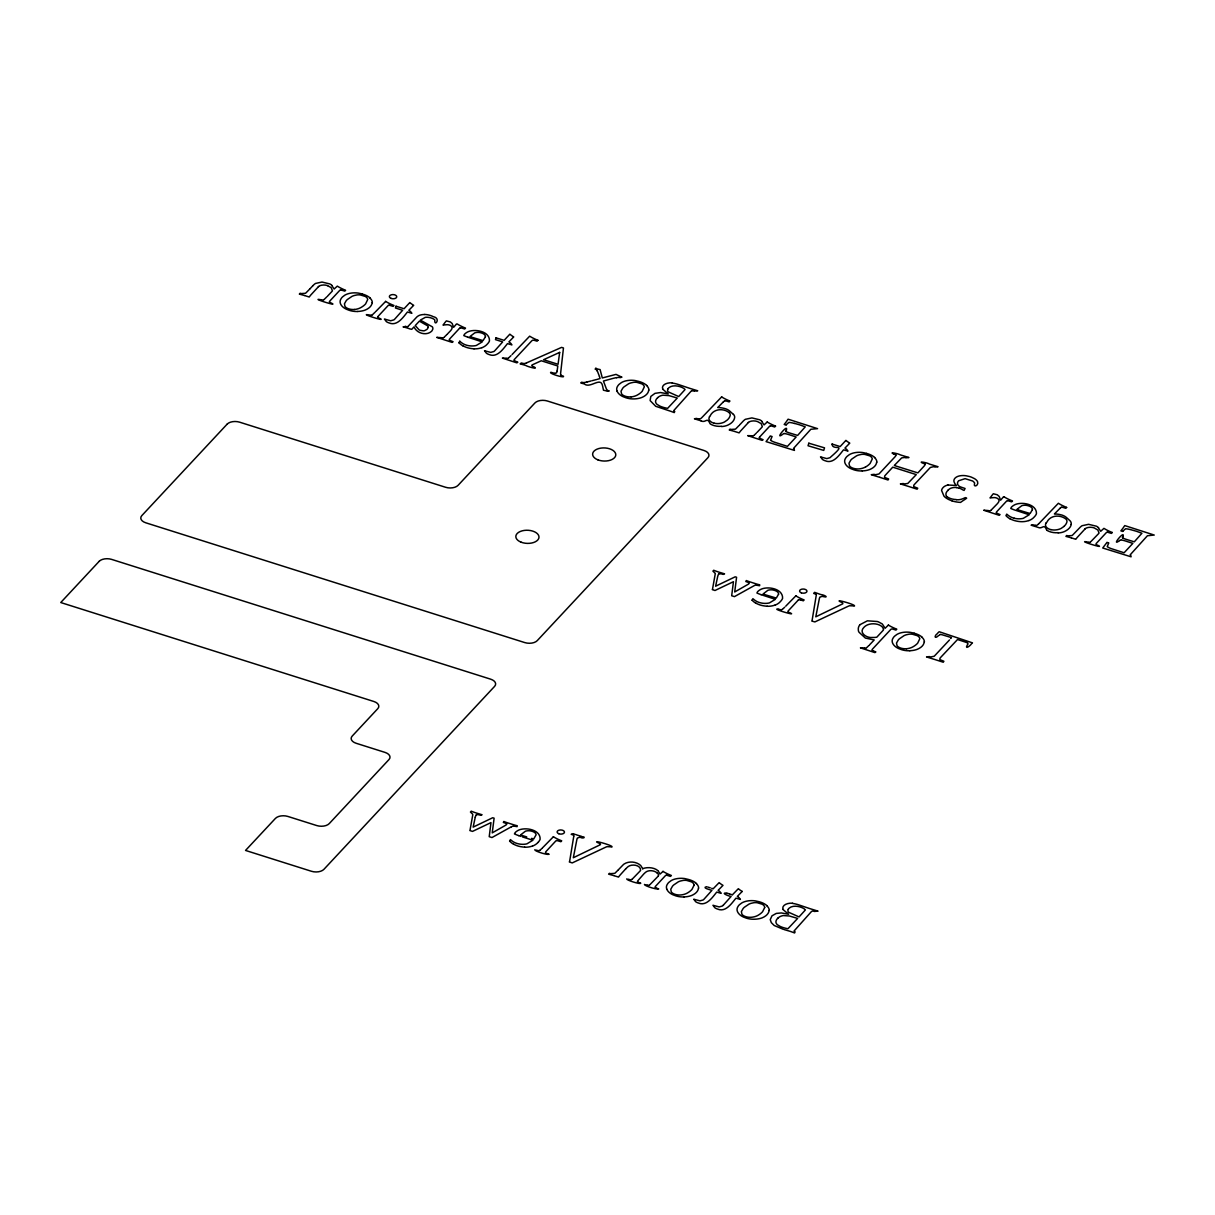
<?xml version="1.0" encoding="UTF-8"?>
<svg xmlns="http://www.w3.org/2000/svg" width="1215" height="1215" viewBox="0 0 1215 1215"><rect width="100%" height="100%" fill="white"/><g stroke="black" fill="none" stroke-linecap="round" stroke-linejoin="round"><path stroke-width="1.5" d="M573.799 836.072L569.774 860.509A80.296 45.471 1.9 0 1 569.349 861.997L572.25 862.908L605.905 847.098A34.521 19.562 1.9 0 1 606.953 846.658L610.492 846.794A31.165 17.648 1.9 0 1 611.601 847.083C615.762 846.141 589.974 839.018 598.266 842.876A28.856 16.342 1.9 0 1 599.83 843.423L600.483 844.562A22.736 12.879 1.9 0 1 599.815 844.957L573.328 857.729L576.897 839.444A44.712 25.318 1.9 0 1 577.338 838.077L579.692 837.241A33.23 18.817 1.9 0 1 580.724 837.484C582.441 838.745 586.526 837.332 582.562 836.634M458.921 342.797L459.771 341.248M509.586 841.145L510.437 839.595A27.808 15.749 1.9 0 0 513.368 841.843A12.985 7.351 1.9 0 0 517.924 843.711A11.239 6.364 1.9 0 0 525.442 844.136A8.885 5.027 1.9 0 0 527.021 843.787L532.899 840.233L522.359 836.892M752.055 600.225L752.905 598.676A27.808 15.749 1.9 0 0 755.836 600.924A12.985 7.351 1.9 0 0 760.408 602.792A11.239 6.364 1.9 0 0 767.926 603.217A8.885 5.027 1.9 0 0 769.505 602.868L775.367 599.329L761.091 594.682M557.108 371.122L557.807 366.004L541.267 360.764L533.036 364.515A6.06 3.432 1.9 0 0 531.73 365.305L532.383 366.277A23.419 13.259 1.9 0 0 534.144 366.93C539.232 369.952 527.158 366.535 525.685 365.426A46.778 26.502 1.9 0 0 524.121 364.956L520.157 363.892L521.341 362.936A15.871 8.991 1.9 0 0 523.316 363.467A2.643 1.504 1.9 0 0 524.698 363.482L525.017 363.422A15.446 8.748 1.9 0 0 526.551 362.89M475.262 817.179L473.151 827.111L492.698 817.741L494.11 818.181L492.242 832.867L505.288 825.441A26.138 14.808 1.9 0 0 506.291 824.788L506.837 823.998L505.698 823.269A32.805 18.574 1.9 0 0 503.344 822.449L503.815 821.477A45.973 26.047 1.9 0 0 507.156 822.692L513.854 824.833A42.176 23.89 1.9 0 0 517.241 825.744L517.104 826.64L515.221 826.322A14.155 8.019 1.9 0 0 514.37 826.154L514.37 826.154M658.348 875.772L658.226 875.954A25.925 14.686 1.9 0 1 657.345 877.033L650.283 884.292A20.488 11.603 1.9 0 1 649.615 884.885M377.88 316.69L377.971 316.553A20.427 11.573 1.9 0 1 378.184 316.264L387.95 305.74A2.673 1.519 1.9 0 1 388.997 305.117M476.159 815.083L475.9 815.493A33.898 19.197 1.9 0 0 475.278 817.194M759.466 437.279L759.557 437.157A20.427 11.573 1.9 0 1 759.77 436.868L769.535 426.344A2.673 1.519 1.9 0 1 770.568 425.706M786.333 430.14C788.778 422.623 773.454 441.288 782.931 434.15A3.706 2.096 1.9 0 1 784.131 433.466M1123.009 536.544C1125.439 529.026 1110.13 547.692 1119.592 540.553M709.484 416.654L709.575 416.517A37.179 21.065 1.9 0 1 710.243 415.697C713.706 408.635 723.548 408.027 729.228 412.69M1046.161 523.058L1046.252 522.921A8.778 4.966 1.9 0 0 1050.853 529.679M718.627 574.179L718.369 574.589A33.898 19.197 1.9 0 0 717.746 576.274L715.62 586.207L735.181 576.821L736.579 577.262L734.711 591.963L747.757 584.521A26.138 14.808 1.9 0 0 748.774 583.883L749.306 583.079L748.167 582.35A32.805 18.574 1.9 0 0 745.813 581.529L746.299 580.557A45.973 26.047 1.9 0 0 749.625 581.788L756.322 583.929A42.176 23.89 1.9 0 0 759.709 584.84L759.588 585.721L757.689 585.417A14.155 8.019 1.9 0 0 756.854 585.235L756.748 585.22M950.753 638.498L951.497 637.617L942.719 634.944A14.914 8.444 1.9 0 0 940.942 634.534L940.516 634.503M949.507 639.941L934.229 656.237L930.751 656.966A27.884 15.795 1.9 0 1 929.278 656.586L926.544 656.951L934.624 659.456A12.56 7.108 1.9 0 1 935.079 659.593L943.265 662.236L943.888 661.264L939.848 659.593L939.985 658.241A27.915 15.81 1.9 0 1 940.775 657.285L957.526 639.53L966.259 642.37A10.191 5.771 1.9 0 1 967.55 642.887M859.992 624.677L867.389 620.819L877.23 621.503A23.267 13.183 1.9 0 1 878.415 621.883L882.181 623.903A34.552 19.562 1.9 0 1 882.865 624.814L885.097 628.292L888.438 625.042M312.923 285.647L309.931 288.851M625.573 868.998L619.908 875.271A74.191 42.024 1.9 0 0 618.511 877.078L614.228 875.742M739.677 424.87L742.821 421.514A21.536 12.196 1.9 0 1 745.342 419.312L751.903 417.914L759.664 419.782A8.065 4.571 1.9 0 1 761.881 421.332M309.779 289.003L306.362 292.481A21.414 12.12 1.9 0 1 305.497 293.286L301.214 293.574A32.243 18.271 1.9 0 1 300.135 293.24L299.33 294.106L303.735 295.291A24.194 13.699 1.9 0 1 304.57 295.534M739.069 425.493L736.275 428.348A21.414 12.12 1.9 0 1 735.409 429.153L731.111 429.442A32.243 18.271 1.9 0 1 730.033 429.108L729.228 429.973L733.647 431.158A24.194 13.699 1.9 0 1 734.468 431.401M618.45 869.697L623.052 864.928A36.313 20.564 1.9 0 1 623.994 864.078C628.899 860.843 636.356 861.511 640.685 865.475A35.554 20.139 1.9 0 1 641.034 866.006L642.765 868.801M618.192 869.955L615.625 872.537A21.475 12.165 1.9 0 1 614.76 873.357L610.477 873.646A31.666 17.936 1.9 0 1 609.414 873.327L608.609 874.177L613.028 875.377A24.194 13.699 1.9 0 1 613.848 875.62M327.534 296.156L331.908 291.494A15.157 8.581 1.9 0 0 332.454 290.78L331.148 287.606L327.534 285.662M375.86 311.42L385.687 301.366M446.998 334.444L449.975 331.331A22.25 12.606 1.9 0 0 451.889 328.749A6.455 3.66 1.9 0 0 451.646 326.592A4.966 2.81 1.9 0 0 449.261 324.997L448.32 324.785A3.615 2.05 1.9 0 0 446.771 324.724L443.004 325.043A57.075 32.334 1.9 0 0 444.827 322.704L446.33 320.897L450.325 321.929L452.208 323.555L453.605 327.351L455.99 324.557A31.18 17.663 1.9 0 0 456.43 323.98L457.235 323.98A44.165 25.014 1.9 0 0 465.527 328.096L464.646 328.992L462.201 328.232A5.407 3.068 1.9 0 0 460.728 327.868M512.077 354.552L529.664 336.175A42.844 24.27 1.9 0 0 537.972 340.291M757.097 432.358L761.805 427.361A15.157 8.581 1.9 0 0 762.367 426.647L761.152 423.579L757.446 421.529A6.971 3.949 1.9 0 0 748.258 422.425M785.74 606.179L795.901 595.79M723.411 905.069L731.126 896.427C728.256 896.138 720.358 892.615 726.631 893.025M446.604 334.824L444.432 336.95A18.954 10.738 1.9 0 1 443.794 337.512M869.439 644.968L874.223 639.941L865.369 638.072L859.81 632.969A18.104 10.252 1.9 0 1 858.747 631.815A15.127 8.566 1.9 0 1 858.337 629.856A18.726 10.616 1.9 0 1 859.947 624.677M326.82 296.87L324.602 299.012A20.26 11.467 1.9 0 1 323.934 299.604M375.146 312.134L372.914 314.275A20.382 11.543 1.9 0 1 372.246 314.867M756.292 433.163L754.5 434.879A20.26 11.467 1.9 0 1 753.832 435.471M542.68 847.675L553.433 836.71M510.953 355.676L509.176 357.377A19.85 11.239 1.9 0 1 508.523 357.954M784.693 607.211L783.128 608.715A20.382 11.543 1.9 0 1 782.46 609.307M542.209 848.131L540.66 849.619A20.382 11.543 1.9 0 1 539.992 850.211M868.786 645.621L867.237 647.109A20.154 11.406 1.9 0 1 866.568 647.686M1038.552 523.954L1058.371 503.268A42.844 24.27 1.9 0 0 1066.664 507.399M947.882 490.177L949.902 488.688A7.594 4.298 1.9 0 1 956.752 487.564M723.35 401.892L717.746 407.557A16.63 9.416 1.9 0 1 725.568 408.756A12.104 6.865 1.9 0 1 729.957 411.278L733.389 414.406M1060.027 508.295L1054.423 513.96A16.63 9.416 1.9 0 1 1062.229 515.16A12.104 6.865 1.9 0 1 1066.633 517.681L1070.066 520.81A10.373 5.878 1.9 0 1 1071.129 524.364M459.498 328.354L449.732 338.879A20.427 11.573 1.9 0 0 449.52 339.167L449.429 339.304A1.716 0.972 1.9 0 0 449.778 340.428M1063.991 526.429L1061.211 528.373A11.892 6.728 1.9 0 1 1056.853 529.786L1055.835 529.922A8.444 4.784 1.9 0 1 1050.914 529.603M742.183 891.461L737.353 896.397A34.749 19.683 1.9 0 0 739.009 897.642L740.375 899.404L735.926 898.174C731.673 903.398 725.644 912.662 717.488 909.033A8.414 4.769 1.9 0 1 714.815 907.726L713.19 905.555A20.564 11.649 1.9 0 0 712.962 905.281L719.174 906.922L722.348 906.041A27.975 15.841 1.9 0 0 723.396 905.069M798.164 600.18L788.398 610.705A20.427 11.573 1.9 0 0 788.186 610.993L788.125 611.054A1.716 0.972 1.9 0 0 788.444 612.239M657.695 397.609L658.955 396.667A9.477 5.376 1.9 0 1 662.889 395.194L669.025 395.619L677.287 398.049L667.612 408.346A22.417 12.697 1.9 0 1 660.125 406.205L657.118 404.443A9.325 5.285 1.9 0 1 655.568 401.33A13.745 7.791 1.9 0 1 657.725 397.624M778.056 917.978L779.301 917.036A9.477 5.376 1.9 0 1 783.235 915.563L789.385 915.989L797.632 918.419L787.958 928.716A22.417 12.697 1.9 0 1 780.47 926.574L777.463 924.812A9.325 5.285 1.9 0 1 775.929 921.699A13.745 7.791 1.9 0 1 778.071 917.978M938.572 635.612C934.472 639.576 933.94 635.946 937.433 633.531A69.179 39.184 1.9 0 0 938.117 632.696L939.18 631.724L972.486 642.872A55.176 31.256 1.9 0 0 971.514 643.768C970.345 645.818 964.467 649.904 967.231 645.135A28.142 15.932 1.9 0 0 967.99 643.95L967.535 642.902M511.333 826.792L491.969 837.545L489.22 836.679L490.981 822.616L472.514 831.394L469.825 830.544A32.957 18.665 1.9 0 0 470.129 829.663L472.696 815.235A30.041 17.01 1.9 0 0 472.741 814.263L470.448 812.045L471.253 811.18A46.58 26.381 1.9 0 0 477.829 813.458L482.066 814.749L480.776 815.311A29.737 16.843 1.9 0 0 478.573 814.718L477.723 814.566M407.632 326.562L407.83 326.455A12.241 6.925 1.9 0 0 408.908 325.453L416.456 317.388A10.935 6.197 1.9 0 1 419.418 315.338A8.87 5.027 1.9 0 1 424.415 314.533M724.672 400.874L726.084 400.965A26.366 14.929 1.9 0 1 726.904 401.208L729.121 401.892L729.942 401.041A42.844 24.27 1.9 0 1 721.619 396.91M1061.348 507.278L1062.761 507.369A26.366 14.929 1.9 0 1 1063.581 507.612L1065.783 508.295L1066.618 507.445M526.551 362.89L561.588 347.384L563.456 347.976L560.631 373.233A34.248 19.394 1.9 0 0 560.616 374.099L560.677 374.539M597.567 379.247L600.073 378.518L599.496 376.65M596.732 379.475L592.191 380.675M591.052 380.978L587.088 381.966M948.004 485.013L956.357 485.499A21.748 12.317 1.9 0 1 953.988 481.565A10.191 5.771 1.9 0 1 955.309 477.89L955.598 477.662A8.611 4.875 1.9 0 1 959.683 475.87L960.154 475.779A11.148 6.318 1.9 0 1 966.016 475.764L969.449 476.508A20.275 11.482 1.9 0 1 971.499 477.191L974.536 478.664A13.046 7.396 1.9 0 1 977.543 481.565C979.138 485.757 973.033 487.838 974.536 483.692A19.546 11.072 1.9 0 0 974.597 482.993A11.3 6.409 1.9 0 0 972.638 481.003L965.09 478.664L958.665 480.76A9.674 5.483 1.9 0 0 957.724 484.481A7.351 4.161 1.9 0 0 960.397 486.896L965.075 488.476L964.087 490.42L962.584 489.767A13.031 7.381 1.9 0 0 959.334 488.141M595.912 368.251L595.107 369.102A5.133 2.901 1.9 0 1 596.474 369.755A13.714 7.761 1.9 0 1 597.142 370.848M786.044 425.053L784.191 424.46L785.467 422.85A73.082 41.401 1.9 0 0 787.138 420.527L788.095 419.19L817.574 428.652L810.83 429.275L793.517 448.426A9.431 5.346 1.9 0 0 794.018 448.882L794.473 450.416L766.058 441.607L769.809 436.656A22.888 12.955 1.9 0 0 770.264 435.957L772.117 436.55A11.451 6.485 1.9 0 0 771.935 436.884L770.781 439.617A15.309 8.672 1.9 0 0 770.568 440.255A13.259 7.503 1.9 0 0 773.712 441.911L773.97 442.017A46.823 26.517 1.9 0 0 775.033 442.381L787.426 446.361L796.174 436.975L788.383 434.454A20.488 11.603 1.9 0 0 784.89 433.603L784.283 433.588M1122.721 531.456L1120.868 530.864L1122.144 529.254A73.082 41.401 1.9 0 0 1123.814 526.93L1124.771 525.594L1154.25 535.056L1147.431 535.739L1130.178 554.83A9.431 5.346 1.9 0 0 1130.679 555.285L1131.135 556.819L1102.719 548.011L1106.485 543.059A22.888 12.955 1.9 0 0 1106.941 542.361L1108.794 542.953A11.451 6.485 1.9 0 0 1108.612 543.287L1107.412 546.143A15.309 8.672 1.9 0 0 1107.245 546.659A13.259 7.503 1.9 0 0 1110.373 548.314L1110.647 548.421A46.823 26.517 1.9 0 0 1111.71 548.785L1124.103 552.764L1132.851 543.378L1125.044 540.857A20.488 11.603 1.9 0 0 1121.567 540.007M534.797 849.741C533.947 850.925 547.357 855.284 549.134 854.267M626.788 878.825C625.3 879.857 640.776 884.733 640.776 883.214M644.451 884.399C643.601 885.583 656.996 889.927 658.773 888.924M767.273 421.954L764.022 424.901L761.699 421.377M1004.213 496.844L1003.408 496.859A31.18 17.663 1.9 0 1 1002.967 497.436L1000.583 500.231L999.231 496.51L997.302 494.794L993.308 493.761L991.804 495.583A57.075 32.334 1.9 0 1 989.997 497.907L993.749 497.603A3.615 2.05 1.9 0 1 995.298 497.664L996.224 497.877A4.966 2.81 1.9 0 1 998.624 499.471A6.455 3.66 1.9 0 1 998.806 501.613A22.25 12.606 1.9 0 1 996.908 504.179L991.41 509.814A18.954 10.738 1.9 0 1 990.772 510.376M663.071 871.352L660.064 874.056L657.968 870.699M583.504 382.603L583.276 382.588A5.376 3.053 1.9 0 1 581.696 382.193L580.74 382.892L582.182 383.378A21.885 12.393 1.9 0 1 584.309 383.94C589.852 388.739 599.891 377.364 602.23 384.654A128.061 72.535 1.9 0 1 602.655 386.309L603.475 390.228L605.298 390.623A7.609 4.313 1.9 0 1 606.042 390.805A13.441 7.609 1.9 0 1 606.968 391.184L609.049 390.881M721.695 396.865L701.89 417.55A18.574 10.51 1.9 0 1 700.584 418.674L700.189 418.856A2.202 1.245 1.9 0 1 698.99 418.947M555.088 373.339L556.546 372.853A13.092 7.412 1.9 0 0 557.047 371.107M720.07 573.632L721.042 573.814A29.737 16.843 1.9 0 1 723.244 574.406L724.55 573.844L720.298 572.554A46.58 26.381 1.9 0 1 713.721 570.26L712.916 571.126L715.21 573.343A30.041 17.01 1.9 0 1 715.164 574.331L712.597 588.759A32.957 18.665 1.9 0 1 712.294 589.624L714.997 590.49L733.45 581.696L731.688 595.76L734.452 596.626L753.801 585.873A4.404 2.491 1.9 0 1 756.687 585.007M698.777 418.932L698.139 418.826A27.899 15.795 1.9 0 1 696.377 418.416L694.433 418.795L698.063 419.934A30.998 17.557 1.9 0 1 701.192 420.922M1035.317 525.32L1034.816 525.229A27.899 15.795 1.9 0 1 1033.054 524.819L1031.11 525.199L1034.74 526.338M554.815 373.309L553.554 373.035A38.5 21.809 1.9 0 1 550.896 372.261C547.904 373.218 564.96 378.488 563.502 376.255A15.977 9.052 1.9 0 1 561.452 375.496A2.582 1.458 1.9 0 1 560.722 374.691M956.721 487.625L959.273 488.202M630.008 879.675L630.084 879.69A1.701 0.972 1.9 0 0 631.785 879.447M647.656 885.249L647.747 885.264A1.701 0.972 1.9 0 0 649.433 885.021M370.286 315.262L370.362 315.277A1.731 0.987 1.9 0 0 372.048 315.004M441.88 337.846L441.653 337.785A24.163 13.684 1.9 0 1 441.121 337.649L436.732 337.36L452.132 342.402L453.104 341.734L450.401 340.595A10.768 6.105 1.9 0 1 449.854 340.382M751.872 435.851L751.948 435.866A1.731 0.987 1.9 0 0 753.634 435.593M780.501 609.687L780.577 609.702A1.731 0.987 1.9 0 0 782.263 609.429M864.609 648.066L864.685 648.081A1.731 0.972 1.9 0 0 866.371 647.823M538.032 850.606L538.108 850.622A1.731 0.987 1.9 0 0 539.794 850.348M506.564 358.334L506.655 358.349A1.716 0.972 1.9 0 0 508.326 358.076M405.537 326.455L403.076 326.896A30.724 17.405 1.9 0 1 409.759 328.87L411.718 329.341L414.042 326.865C416.608 333.29 426.283 336.069 431.477 331.376A14.428 8.171 1.9 0 0 431.978 330.784L432.737 329.341A8.748 4.951 1.9 0 0 432.373 326.85L420.344 320.107L425.28 317.358A7.229 4.101 1.9 0 1 429.578 317.555L430.338 317.722A9.781 5.543 1.9 0 1 433.801 319.135A8.292 4.693 1.9 0 1 434.833 319.909C434.044 327.534 441.561 318.284 433.239 316.659A14.109 7.989 1.9 0 0 430.444 315.505A12.302 6.971 1.9 0 0 424.415 314.442M629.643 879.584L628.109 879.174M647.291 885.158L645.757 884.748M321.595 299.892C307.152 296.931 341.977 307.881 330.541 302.717A10.768 6.105 1.9 0 1 329.994 302.505M369.922 315.171C355.555 312.194 389.848 323.038 379.019 318.057A10.768 6.105 1.9 0 1 378.305 317.768M506.032 358.197L502.387 358.106L516.861 362.86L517.833 362.192L515.13 361.068A10.662 6.045 1.9 0 1 514.583 360.84M751.508 435.76L747.696 435.638L762.169 440.377L763.142 439.724L760.438 438.585A10.768 6.105 1.9 0 1 759.891 438.372M1088.184 542.163C1073.726 539.202 1108.551 550.152 1097.115 544.988A10.768 6.105 1.9 0 1 1096.568 544.776A1.716 0.972 1.9 0 1 1096.158 543.697L1096.219 543.561A20.427 11.573 1.9 0 1 1096.446 543.272L1106.212 532.747A2.673 1.519 1.9 0 1 1107.245 532.109M780.136 609.596L778.587 609.186M864.078 647.929L860.433 647.853L874.906 652.607L875.878 651.939L873.357 650.875A11.087 6.288 1.9 0 1 872.643 650.587M537.653 850.515L536.119 850.105M694.403 391.033L697.714 390.774L690.15 388.451A25.773 14.595 1.9 0 1 689.452 388.238L678.699 384.608A24.285 13.76 1.9 0 0 672.153 383.029M814.749 911.402L818.059 911.144L810.496 908.82A25.773 14.595 1.9 0 1 809.813 908.607L799.045 904.978A24.285 13.76 1.9 0 0 792.499 903.383M794.58 423.412L798.893 424.612A37.392 21.187 1.9 0 1 800.457 425.113L805.256 426.845L797.617 435.426L789.127 432.829A33.549 19 1.9 0 1 787.563 432.236A13.365 7.579 1.9 0 1 786.044 431.583L786.059 431.568M777.965 609.019C770.599 608.548 800.169 617.099 789.067 612.421A10.768 6.105 1.9 0 1 788.52 612.208M362.131 293.924L358.364 293.104A14.504 8.216 1.9 0 0 349.601 293.377A14.048 7.958 1.9 0 0 344.832 295.169L342.539 296.9A20.716 11.74 1.9 0 0 341.385 298.222L340.58 299.589A15.552 8.809 1.9 0 0 340.504 303.75L340.716 304.206A18.438 10.449 1.9 0 0 341.582 305.588A16.387 9.28 1.9 0 0 346.533 309.293L349.388 310.372A14.519 8.232 1.9 0 0 357.757 311.496M866.675 453.392L862.908 452.572A14.504 8.216 1.9 0 0 854.145 452.831A14.048 7.958 1.9 0 0 849.376 454.638L847.083 456.369A20.716 11.74 1.9 0 0 845.929 457.675L845.124 459.042A15.552 8.809 1.9 0 0 845.048 463.204L845.26 463.674A18.438 10.449 1.9 0 0 846.126 465.041A16.387 9.28 1.9 0 0 851.077 468.747L853.932 469.825A14.519 8.232 1.9 0 0 862.316 470.949M914.196 633.197L910.43 632.377A14.504 8.216 1.9 0 0 901.667 632.635A14.048 7.958 1.9 0 0 896.898 634.443L894.604 636.174A20.716 11.74 1.9 0 0 893.45 637.48L892.645 638.847A15.552 8.809 1.9 0 0 892.569 643.008L892.782 643.479A18.438 10.449 1.9 0 0 893.648 644.846A16.387 9.28 1.9 0 0 898.599 648.552L901.454 649.63A14.519 8.232 1.9 0 0 909.838 650.754M581.514 836.345L578.462 835.48A20.852 11.801 1.9 0 1 577.474 835.176L575.834 834.599M784.1 929.566L789.932 931.267A37.726 21.369 1.9 0 1 791.785 931.905L794.595 932.968L795.081 931.875A13.775 7.806 1.9 0 1 794.033 931.039L811.164 911.873A4.556 2.582 1.9 0 1 812.319 911.053A5.057 2.87 1.9 0 1 814.688 911.463M783.432 929.384L774.198 925.496L771.328 922.656L770.234 919.649L771.981 915.821L776.264 913.422L781.382 912.951L788.596 914.257L782.961 909.473M531.578 838.365L533.203 838.821A21.794 12.347 1.9 0 0 533.719 838.957L536.088 834.842A7.791 4.42 1.9 0 0 535.815 833.854A6.667 3.782 1.9 0 0 533.598 831.88L532.884 831.576A9.34 5.3 1.9 0 0 531.714 831.182L530.591 830.923A6.531 3.706 1.9 0 0 525.412 831.212L520.567 834.933A24.528 13.897 1.9 0 0 521.888 835.388L526.748 836.938M713.19 888.757L719.143 882.622A29.935 16.949 1.9 0 0 723.001 885.371L718.141 890.322A34.749 19.683 1.9 0 0 719.796 891.567L721.178 893.344L716.713 892.099C712.461 897.323 706.447 906.603 698.276 902.973A8.414 4.769 1.9 0 1 695.603 901.651L693.978 899.48A20.564 11.649 1.9 0 0 693.765 899.206L699.962 900.847L703.136 899.981A27.975 15.841 1.9 0 0 704.199 898.994L711.929 890.367C709.666 889.608 701.632 887.77 706.598 886.677M732.387 894.832L738.34 888.697A29.935 16.949 1.9 0 0 742.213 891.446M712.825 888.651L711.686 888.302M732.022 894.711L730.094 894.119M342.341 290.355L344.787 291.114L345.622 290.264A44.165 25.014 1.9 0 1 337.299 286.132L334.125 289.033L331.801 285.51M800.867 600.058L803.312 600.802L804.148 599.952A44.165 25.014 1.9 0 1 795.825 595.836M710.289 887.861L707.722 887.041M729.486 893.936L727.253 893.222M879.827 477.343L887.998 479.986L888.651 479.014L884.566 477.343L884.702 476.007A26.867 15.218 1.9 0 1 885.477 475.065L892.736 467.168L916.277 474.609L907.787 483.464L904.598 483.919A27.413 15.522 1.9 0 1 903.14 483.54L900.391 483.904L908.471 486.41A13.046 7.381 1.9 0 1 908.942 486.547L917.112 489.189L917.735 488.217L913.726 486.577L913.756 485.301A25.166 14.261 1.9 0 1 914.455 484.405L930.371 467.441L933.652 466.681A23.92 13.547 1.9 0 1 935.003 467.031L938.056 466.727L929.976 464.252A12.879 7.29 1.9 0 1 929.521 464.1C926.893 462.475 917.006 460.865 923.187 463.31A6.789 3.842 1.9 0 1 924.979 464.145M952.12 500.853L950.54 500.307A18.832 10.662 1.9 0 1 944.009 496.191L941.595 490.495A13.228 7.487 1.9 0 1 943.053 487.61A10.176 5.756 1.9 0 1 947.973 484.982M520.886 836.391L518.623 835.601M1071.372 537.881L1075.807 539.278A74.571 42.236 1.9 0 1 1077.204 537.455L1084.357 529.679A28.385 16.084 1.9 0 1 1085.177 528.92M734.695 431.477L739.13 432.874A74.571 42.236 1.9 0 1 740.527 431.052L747.681 423.276A28.385 16.084 1.9 0 1 748.501 422.516M304.798 295.609L309.233 297.007A74.571 42.236 1.9 0 1 310.63 295.184L317.783 287.408A28.385 16.084 1.9 0 1 318.603 286.649M467.957 337.254L482.233 341.886L476.371 345.44A8.885 5.027 1.9 0 1 474.776 345.774A11.239 6.364 1.9 0 1 467.259 345.379A12.985 7.351 1.9 0 1 462.702 343.496A27.808 15.749 1.9 0 1 459.786 341.248M575.075 834.341L574.209 834.022M701.177 420.937C705.702 423.245 707.191 416.639 709.924 423.428A18.21 10.312 1.9 0 0 710.38 424.005A11.983 6.789 1.9 0 0 721.421 426.283M573.237 833.672L571.202 834.31A18.028 10.206 1.9 0 1 573.267 835.1L573.556 835.297A2.339 1.321 1.9 0 1 573.769 835.996M658.105 888.681L656.237 887.983A10.768 6.105 1.9 0 1 655.69 887.77M640.153 883.001L638.574 882.409A10.662 6.045 1.9 0 1 638.042 882.196M548.466 854.039L546.598 853.34A10.768 6.105 1.9 0 1 546.051 853.112A1.716 0.972 1.9 0 1 545.641 852.034L545.702 851.897A20.427 11.573 1.9 0 1 545.93 851.609L555.695 841.084A2.673 1.519 1.9 0 1 556.728 840.461M894.088 454.121C887.861 451.691 897.642 453.271 900.391 454.896A13.016 7.381 1.9 0 0 900.862 455.048L908.942 457.523L905.904 457.827A24.482 13.866 1.9 0 0 904.537 457.478L901.667 457.903L894.331 465.451A78.474 44.454 1.9 0 0 895.911 466.028L917.872 472.893L923.977 466.241A22.067 12.499 1.9 0 0 924.782 465.208A2.764 1.564 1.9 0 0 925.025 464.191M816.024 594.393L815.812 594.241A18.028 10.206 1.9 0 0 813.655 593.406L814.642 592.358L819.943 594.256A20.852 11.801 1.9 0 0 820.93 594.56C824.636 594.864 829.344 598.053 823.193 596.58A33.23 18.817 1.9 0 0 822.16 596.337L819.821 597.157A44.712 25.318 1.9 0 0 819.366 598.524L815.797 616.81L842.284 604.052A22.736 12.879 1.9 0 0 842.861 603.718L842.299 602.519A28.856 16.342 1.9 0 0 840.734 601.972C832.457 598.099 858.23 605.237 854.069 606.163A31.165 17.648 1.9 0 0 852.96 605.875L849.422 605.753A34.521 19.562 1.9 0 0 848.374 606.179L814.885 621.913L811.817 621.078A80.296 45.471 1.9 0 0 812.243 619.604L816.283 595.092A2.339 1.321 1.9 0 0 816.055 594.378M1122.645 537.911L1122.736 537.972A13.365 7.579 1.9 0 0 1124.255 538.625A33.549 19 1.9 0 0 1125.804 539.232L1134.294 541.829L1141.933 533.248L1137.134 531.517A37.392 21.187 1.9 0 0 1135.554 531.016L1131.241 529.816A19.546 11.072 1.9 0 0 1125.667 528.738A30.39 17.223 1.9 0 0 1122.933 531.198M895.789 454.987L895.911 455.23A3.599 2.035 1.9 0 1 895.607 456.005A22.25 12.606 1.9 0 1 895.121 456.703L878.961 473.987L875.483 474.716A27.262 15.446 1.9 0 1 874.025 474.336L871.276 474.701L879.371 477.206A12.803 7.26 1.9 0 1 879.827 477.343M1112.196 532.534L1111.361 533.385L1108.915 532.626A5.407 3.068 1.9 0 0 1107.442 532.246M775.519 426.131L774.684 426.981L772.239 426.222A5.407 3.068 1.9 0 0 770.766 425.842M1098.375 527.781L1100.699 531.304L1103.949 528.358A44.165 25.014 1.9 0 0 1112.241 532.489M537.911 340.337L537.091 341.187L534.889 340.519A25.819 14.626 1.9 0 0 534.084 340.276L532.61 340.2A10.601 5.999 1.9 0 0 531.532 341.081L514.446 359.367A19.744 11.193 1.9 0 0 514.234 359.64L514.188 359.716A1.701 0.957 1.9 0 0 514.522 360.885M617.099 391.154L617.296 391.625A18.438 10.449 1.9 0 0 618.177 392.992A16.387 9.28 1.9 0 0 623.113 396.697L625.983 397.791A14.519 8.232 1.9 0 0 634.351 398.915A15.491 8.778 1.9 0 0 641.824 397.472A17.648 9.993 1.9 0 0 648.719 390.076M666.822 889.213L667.035 889.669A18.438 10.449 1.9 0 0 667.901 891.051A16.387 9.28 1.9 0 0 672.852 894.756L675.707 895.835A14.519 8.232 1.9 0 0 684.091 896.959M662.6 389.104L668.25 393.888L660.489 392.551L654.976 393.356L650.815 396.439L650.116 400.57L655.705 406.296L669.571 410.898A37.726 21.369 1.9 0 1 671.439 411.536L674.249 412.599L674.735 411.505A13.775 7.806 1.9 0 1 673.687 410.67L690.803 391.503A4.556 2.582 1.9 0 1 691.973 390.683M599.451 376.513L597.75 372.018A30.314 17.177 1.9 0 0 597.173 370.833M939.256 635.156A3.767 2.141 1.9 0 1 940.349 634.412M924.19 641.93A17.648 9.993 1.9 0 1 917.295 649.311A15.491 8.778 1.9 0 1 909.822 650.708M922.064 637.374A15.005 8.49 1.9 0 1 924.402 641.945M914.166 633.243A17.572 9.948 1.9 0 1 922.261 637.298M906.618 648.749A12.621 7.153 1.9 0 0 912.905 646.851A26.502 15.005 1.9 0 0 917.674 643.175L919.785 638.741A8.642 4.89 1.9 0 0 919.558 637.921A7.609 4.313 1.9 0 0 917.249 635.658L912.359 634.215A8.171 4.632 1.9 0 0 908.987 634.2L906.208 634.807A15.795 8.945 1.9 0 0 904.066 635.642L899.404 638.801A32.182 18.225 1.9 0 0 898.25 640.001L896.503 643.069L897.019 645.621A7.791 4.42 1.9 0 0 900.042 647.823A8.945 5.073 1.9 0 0 906.603 648.719M888.362 625.072A44.515 25.211 1.9 0 0 896.807 629.173L895.926 630.084L893.481 629.324A6.151 3.493 1.9 0 0 892.083 628.96L891.187 629.127A9.766 5.528 1.9 0 0 890.717 629.507L872.522 649.053A22.295 12.636 1.9 0 0 872.309 649.357L872.203 649.493A1.762 1.002 1.9 0 0 872.552 650.648M883.396 629.127A9.826 5.559 1.9 0 0 877.655 624.373A9.826 5.559 1.9 0 0 867.738 624.768A13.699 7.761 1.9 0 0 864.062 627.213C858.2 632.681 866.781 638.255 872.294 637.465A14.155 8.019 1.9 0 0 876.805 637.207L883.305 630.16A4.556 2.582 1.9 0 0 883.502 629.112M798.194 600.195A2.673 1.519 1.9 0 1 799.197 599.542M799.394 599.678A5.407 3.068 1.9 0 1 800.852 600.073M756.003 603.323A21.46 12.165 1.9 0 1 752.131 600.21M756.095 603.263A20.306 11.497 1.9 0 0 760.362 605.07A18.21 10.312 1.9 0 0 767.166 606.224M774.942 605.085A12.758 7.229 1.9 0 1 767.151 606.27M775.033 605.161A17.086 9.674 1.9 0 0 780.395 601.547A21.308 12.074 1.9 0 0 782.597 598.327C783.037 588.85 768.563 586.086 761.425 589.078A15.78 8.945 1.9 0 0 757.568 591.751L756.915 593.011A37.057 20.989 1.9 0 0 761.122 594.667M718.688 574.179A1.549 0.881 1.9 0 1 720.055 573.556M783.174 909.443A8.885 5.027 1.9 0 1 792.514 903.201M769.065 910.445A17.648 9.993 1.9 0 1 762.169 917.841A15.491 8.778 1.9 0 1 754.697 919.223A14.519 8.232 1.9 0 1 746.329 918.145L743.474 917.067A16.387 9.28 1.9 0 1 738.523 913.361A18.438 10.449 1.9 0 1 737.657 911.994L737.444 911.523A15.552 8.809 1.9 0 1 737.52 907.377L738.325 905.995A20.716 11.74 1.9 0 1 739.479 904.689L741.773 902.958A14.048 7.958 1.9 0 1 746.542 901.166A14.504 8.216 1.9 0 1 755.305 900.877L759.071 901.712A17.572 9.948 1.9 0 1 767.136 905.828M766.938 905.889A15.005 8.49 1.9 0 1 769.262 910.46M698.458 888.135A17.648 9.993 1.9 0 1 691.548 895.516A15.491 8.778 1.9 0 1 684.075 896.913M696.317 883.578A15.005 8.49 1.9 0 1 698.655 888.135M696.514 883.502A17.572 9.948 1.9 0 0 688.419 879.447L684.683 878.567A14.504 8.216 1.9 0 0 675.92 878.84A14.048 7.958 1.9 0 0 671.151 880.632L668.857 882.363A20.716 11.74 1.9 0 0 667.703 883.685L666.898 885.052A15.552 8.809 1.9 0 0 666.822 889.213M662.995 871.398A44.165 25.014 1.9 0 0 671.379 875.483L670.483 876.38L668.037 875.62A5.407 3.068 1.9 0 0 666.564 875.256M642.629 868.695A10.555 5.984 1.9 0 1 657.619 870.441M625.604 869.014A47.142 26.7 1.9 0 1 627.973 866.72C631.557 863.713 640.821 864.776 640.594 870.365A19.713 11.163 1.9 0 1 640.123 870.973L632.635 878.718A20.488 11.603 1.9 0 1 631.952 879.311M637.966 882.227A1.701 0.972 1.9 0 1 637.617 881.118L637.678 880.981A19.926 11.284 1.9 0 1 637.89 880.708L643.343 874.466A27.489 15.567 1.9 0 1 646.334 871.763A6.44 3.645 1.9 0 1 650.101 870.699A7.244 4.101 1.9 0 1 656.723 872.613M656.677 872.659A6.819 3.858 1.9 0 1 658.56 875.696M655.614 887.816A1.716 0.972 1.9 0 1 655.28 886.692L655.356 886.555A20.427 11.573 1.9 0 1 655.568 886.267L665.334 875.742A2.673 1.519 1.9 0 1 666.382 875.104M553.357 836.74A44.165 25.014 1.9 0 0 561.725 840.826L560.844 841.722L558.399 840.962A5.407 3.068 1.9 0 0 556.926 840.598M513.535 844.228A21.46 12.165 1.9 0 1 509.662 841.114M513.626 844.182A20.306 11.497 1.9 0 0 517.879 845.989A18.21 10.312 1.9 0 0 524.683 847.144M532.474 846.005A12.758 7.229 1.9 0 1 524.683 847.189M537.926 842.466A17.086 9.674 1.9 0 1 532.565 846.08M537.987 842.481A21.308 12.074 1.9 0 0 540.128 839.231C540.584 829.769 526.065 827.005 518.957 829.997A15.78 8.945 1.9 0 0 515.099 832.67L514.446 833.915A37.057 20.989 1.9 0 0 518.638 835.586M511.454 826.838A4.404 2.491 1.9 0 1 514.203 825.927M476.219 815.098A1.549 0.881 1.9 0 1 477.586 814.475M1122.371 537.835A5.331 3.022 1.9 0 1 1123.131 536.59M1119.607 540.569A3.706 2.096 1.9 0 1 1120.807 539.87M1098.557 527.735A8.065 4.571 1.9 0 0 1096.34 526.186L1088.579 524.318L1082.049 525.731A21.536 12.196 1.9 0 0 1079.527 527.933L1072.936 534.752A21.414 12.12 1.9 0 1 1072.07 535.557L1067.788 535.845A32.243 18.271 1.9 0 1 1066.709 535.511L1065.904 536.377L1070.309 537.562A24.194 13.699 1.9 0 1 1071.144 537.805M1084.919 528.829A6.971 3.949 1.9 0 1 1094.153 527.887L1097.828 529.983L1099.059 533.005A15.157 8.581 1.9 0 1 1098.466 533.765L1091.176 541.283A20.26 11.467 1.9 0 1 1090.508 541.875M1090.311 541.996A1.731 0.987 1.9 0 1 1088.61 542.361M1038.536 523.938A18.574 10.51 1.9 0 1 1037.245 525.077L1036.805 525.275A2.202 1.245 1.9 0 1 1035.666 525.351M1034.755 526.338A30.998 17.557 1.9 0 1 1037.868 527.325C1042.379 529.664 1043.867 523.042 1046.601 529.831A18.21 10.312 1.9 0 0 1047.057 530.408M1058.098 532.686A11.983 6.789 1.9 0 1 1047.087 530.393M1058.174 532.96A12.469 7.062 1.9 0 0 1064.735 531.411A19.592 11.102 1.9 0 0 1071.25 524.379M1060.072 508.31A11.178 6.333 1.9 0 1 1061.318 507.262M1063.96 526.414A20.594 11.664 1.9 0 0 1066.816 522.253A8.687 4.921 1.9 0 0 1065.98 519.078C1060.209 514.507 1050.428 514.978 1046.92 522.101A37.179 21.065 1.9 0 0 1046.252 522.921M1009.847 518.759A21.46 12.165 1.9 0 1 1005.974 515.646L1006.749 514.112A27.808 15.749 1.9 0 0 1009.68 516.36A12.985 7.351 1.9 0 0 1014.252 518.228M1009.938 518.714A20.306 11.497 1.9 0 0 1014.206 520.506A18.21 10.312 1.9 0 0 1021.01 521.675A12.758 7.229 1.9 0 0 1028.786 520.521M1028.877 520.597A17.086 9.674 1.9 0 0 1034.238 516.982A21.308 12.074 1.9 0 0 1036.441 513.763C1036.927 504.286 1022.362 501.537 1015.269 504.529A15.78 8.945 1.9 0 0 1011.412 507.187L1010.759 508.447A37.057 20.989 1.9 0 0 1014.965 510.103L1029.211 514.765L1023.349 518.304A8.885 5.027 1.9 0 1 1021.754 518.638A11.239 6.364 1.9 0 1 1014.236 518.243M1004.137 496.874A44.165 25.014 1.9 0 0 1012.52 500.96L1011.624 501.856L1009.179 501.112A5.407 3.068 1.9 0 0 1007.706 500.732M990.635 510.528A1.747 0.987 1.9 0 1 988.828 510.756L988.752 510.695A24.163 13.684 1.9 0 1 988.099 510.528L983.71 510.224L999.11 515.266L1000.082 514.613L997.378 513.474A10.768 6.105 1.9 0 1 996.832 513.246M996.756 513.292A1.716 0.972 1.9 0 1 996.422 512.183L996.497 512.031A20.427 11.573 1.9 0 1 996.71 511.743L1006.476 501.233A2.673 1.519 1.9 0 1 1007.508 500.595M952.059 500.929A22.159 12.545 1.9 0 0 960.564 502.403A64.273 36.404 1.9 0 1 964.816 499.532L966.684 498.18L965.333 497.603A25.363 14.367 1.9 0 1 960.974 499.35A8.292 4.693 1.9 0 1 956.326 499.73M956.326 499.562A11.71 6.622 1.9 0 1 946.819 496.54M946.591 496.555A12.302 6.971 1.9 0 1 948.156 490.283M894.058 454.152A6.637 3.751 1.9 0 1 895.88 454.957M876.668 462.125A17.648 9.993 1.9 0 1 869.773 469.506A15.491 8.778 1.9 0 1 862.301 470.904M874.542 457.569A15.005 8.49 1.9 0 1 876.881 462.125M866.644 453.438A17.572 9.948 1.9 0 1 874.739 457.493M865.46 467.092A26.502 15.005 1.9 0 0 870.153 463.371L872.264 458.936A8.642 4.89 1.9 0 0 872.036 458.116A7.609 4.313 1.9 0 0 869.727 455.853L864.837 454.41A8.171 4.632 1.9 0 0 861.481 454.395L858.686 455.002A15.795 8.945 1.9 0 0 856.545 455.838L851.882 458.997A32.182 18.225 1.9 0 0 850.728 460.196L848.981 463.264L849.498 465.816A7.791 4.42 1.9 0 0 852.52 468.018A8.945 5.073 1.9 0 0 859.081 468.914A12.621 7.153 1.9 0 0 865.384 467.046M786.257 424.794A30.39 17.223 1.9 0 1 788.975 422.38A19.546 11.072 1.9 0 1 794.534 423.458M785.71 431.431A5.331 3.022 1.9 0 1 786.454 430.186M775.565 426.085A44.165 25.014 1.9 0 1 767.197 422M759.815 438.402A1.716 0.972 1.9 0 1 759.481 437.294M721.513 426.556A12.469 7.062 1.9 0 0 728.058 425.007A19.592 11.102 1.9 0 0 734.574 417.975A10.373 5.878 1.9 0 0 733.495 414.376M723.396 401.907A11.178 6.333 1.9 0 1 724.641 400.859M729.304 412.675A8.687 4.921 1.9 0 1 730.063 415.834A20.594 11.664 1.9 0 1 727.284 420.01L724.535 421.969A11.892 6.728 1.9 0 1 720.176 423.382L719.159 423.519A8.444 4.784 1.9 0 1 714.238 423.2M714.177 423.276A8.778 4.966 1.9 0 1 709.59 416.684M662.828 389.073A8.885 5.027 1.9 0 1 672.168 382.831M692.079 390.668A5.057 2.87 1.9 0 1 694.342 391.093M646.577 385.519A15.005 8.49 1.9 0 1 648.916 390.091M646.775 385.459A17.572 9.948 1.9 0 0 638.68 381.404L634.959 380.523A14.504 8.216 1.9 0 0 626.196 380.796A14.048 7.958 1.9 0 0 621.427 382.588L619.134 384.32A20.716 11.74 1.9 0 0 617.979 385.626L617.159 387.008A15.552 8.809 1.9 0 0 617.083 391.154M631.132 396.895A12.621 7.153 1.9 0 0 637.419 394.996A26.502 15.005 1.9 0 0 642.188 391.321L644.299 386.886A8.642 4.89 1.9 0 0 644.072 386.066A7.609 4.313 1.9 0 0 641.763 383.819L636.888 382.361A8.171 4.632 1.9 0 0 633.516 382.345L630.722 382.953A15.795 8.945 1.9 0 0 628.58 383.788L623.918 386.947A32.182 18.225 1.9 0 0 622.763 388.147L621.017 391.215L621.533 393.766A7.791 4.42 1.9 0 0 624.556 395.984A8.945 5.073 1.9 0 0 631.117 396.865M608.821 391.033A6.88 3.903 1.9 0 1 606.3 388.694A30.345 17.192 1.9 0 1 606.072 388.071L603.43 381.024L613.043 378.397A28.796 16.311 1.9 0 1 616.567 377.652M616.582 377.698A10.905 6.181 1.9 0 1 618.906 377.409A2.946 1.671 1.9 0 1 620.166 377.668L621.913 377.136A58.745 33.276 1.9 0 1 620.5 376.529L616.02 374.387L602.306 377.956L600.104 369.573A11.649 6.591 1.9 0 1 595.79 368.327M587.042 381.905A16.752 9.492 1.9 0 1 583.534 382.649M462.869 345.88A21.46 12.165 1.9 0 1 458.997 342.782M462.961 345.835A20.306 11.497 1.9 0 0 467.228 347.642A18.21 10.312 1.9 0 0 474.017 348.796M481.808 347.657A12.758 7.229 1.9 0 1 474.017 348.842M481.899 347.733A17.086 9.674 1.9 0 0 487.261 344.118A21.308 12.074 1.9 0 0 489.463 340.899C489.934 331.422 475.399 328.658 468.291 331.649A15.78 8.945 1.9 0 0 464.434 334.322L463.781 335.583A37.057 20.989 1.9 0 0 467.988 337.238M443.657 337.649A1.747 0.987 1.9 0 1 441.85 337.892M459.543 328.369A2.673 1.519 1.9 0 1 460.531 327.731M407.602 326.759A3.751 2.126 1.9 0 1 405.552 326.425M385.626 301.396A44.165 25.014 1.9 0 0 393.994 305.481L393.113 306.377L390.653 305.618A5.407 3.068 1.9 0 0 389.18 305.254M378.229 317.814A1.716 0.972 1.9 0 1 377.911 316.69M372.124 302.672A17.648 9.993 1.9 0 1 365.229 310.053A15.491 8.778 1.9 0 1 357.757 311.45M369.998 298.1A15.005 8.49 1.9 0 1 372.322 302.672M362.1 293.984A17.572 9.948 1.9 0 1 370.195 298.04M354.552 309.491A12.621 7.153 1.9 0 0 360.84 307.577A26.502 15.005 1.9 0 0 365.609 303.917L367.72 299.482A8.642 4.89 1.9 0 0 367.492 298.662A7.609 4.313 1.9 0 0 365.183 296.399L360.293 294.941A8.171 4.632 1.9 0 0 356.921 294.941L354.142 295.549A15.795 8.945 1.9 0 0 352.001 296.369L347.338 299.543A32.182 18.225 1.9 0 0 346.184 300.728L344.437 303.811L344.954 306.347A7.791 4.42 1.9 0 0 347.976 308.564A8.945 5.073 1.9 0 0 354.537 309.46M331.984 285.464A8.065 4.571 1.9 0 0 329.766 283.915L322.005 282.047L315.475 283.459A21.536 12.196 1.9 0 0 312.954 285.662M318.345 286.558A6.971 3.949 1.9 0 1 327.579 285.616M323.737 299.725A1.731 0.987 1.9 0 1 322.021 300.09M329.918 302.535A1.716 0.972 1.9 0 1 329.584 301.426L329.645 301.29A20.427 11.573 1.9 0 1 329.873 301.001L339.638 290.476A2.673 1.519 1.9 0 1 340.671 289.838M340.868 289.975A5.407 3.068 1.9 0 1 342.311 290.37M694.054 885.219L691.973 889.395A26.502 15.005 1.9 0 1 687.234 893.086A12.621 7.153 1.9 0 1 680.871 894.954A8.945 5.073 1.9 0 1 674.279 894.043A7.791 4.42 1.9 0 1 671.257 891.825L670.756 889.274L672.503 886.191A32.182 18.225 1.9 0 1 673.657 885.006L678.319 881.832A15.795 8.945 1.9 0 1 680.461 881.012L683.255 880.404A8.171 4.632 1.9 0 1 686.612 880.404L691.487 881.862A7.609 4.313 1.9 0 1 693.811 884.125A8.642 4.89 1.9 0 1 694.038 884.945L694.054 885.219M764.675 907.544L762.595 911.706A26.502 15.005 1.9 0 1 757.856 915.411A12.621 7.153 1.9 0 1 751.478 917.264A8.945 5.073 1.9 0 1 744.901 916.353A7.791 4.42 1.9 0 1 741.879 914.136L741.378 911.584L743.124 908.516A32.182 18.225 1.9 0 1 744.279 907.316L748.941 904.157A15.795 8.945 1.9 0 1 751.083 903.322L753.862 902.715A8.171 4.632 1.9 0 1 757.234 902.73L762.109 904.188A7.609 4.313 1.9 0 1 764.432 906.436A8.642 4.89 1.9 0 1 764.645 907.256L764.675 907.544M485.438 336.752L483.054 340.61A21.794 12.347 1.9 0 1 482.537 340.473L471.207 337.041A24.528 13.897 1.9 0 1 469.901 336.585L474.761 332.864A6.531 3.706 1.9 0 1 479.925 332.561L481.049 332.849A9.34 5.3 1.9 0 1 482.218 333.229L482.932 333.548A6.667 3.782 1.9 0 1 485.165 335.507A7.791 4.42 1.9 0 1 485.423 336.494L485.438 336.752M778.572 594.181L776.309 598.069A21.794 12.347 1.9 0 1 775.671 597.902L764.356 594.484A24.528 13.897 1.9 0 1 763.035 594.014L767.895 590.293A6.531 3.706 1.9 0 1 773.059 589.989L774.183 590.277A9.34 5.3 1.9 0 1 775.367 590.672L776.066 590.976A6.667 3.782 1.9 0 1 778.299 592.935A7.791 4.42 1.9 0 1 778.557 593.922L778.572 594.181M1032.416 509.617L1030.153 513.52A21.794 12.347 1.9 0 1 1029.515 513.353L1018.185 509.92A24.528 13.897 1.9 0 1 1016.879 509.45L1021.739 505.729A6.531 3.706 1.9 0 1 1026.903 505.425L1028.027 505.713A9.34 5.3 1.9 0 1 1029.196 506.108L1029.91 506.412A6.667 3.782 1.9 0 1 1032.143 508.371A7.791 4.42 1.9 0 1 1032.401 509.358L1032.416 509.617M559.675 352.38L558.049 364.287L543.576 359.716L559.675 352.38M428.12 327.427L427.528 328.703A11.132 6.303 1.9 0 1 426.83 329.462L424.658 330.647A3.615 2.05 1.9 0 1 423.367 330.829L420.375 330.359A7.26 4.116 1.9 0 1 419.054 329.827L415.257 325.559L419.372 321.14L427.695 325.863A5.452 3.083 1.9 0 1 428.12 327.427M808.825 443.202L808.036 445.753L823.74 450.416L824.529 447.849L808.825 443.202M395.999 306.226L395.437 308.003L402.636 310.281L394.921 318.922A27.975 15.841 1.9 0 1 393.857 319.894L390.683 320.775L384.411 319.059A20.564 11.649 1.9 0 1 384.699 319.408L386.324 321.58A8.414 4.769 1.9 0 0 388.997 322.901C397.153 326.501 403.183 317.252 407.435 312.012L411.885 313.257L410.518 311.496A34.749 19.683 1.9 0 1 408.863 310.25L413.692 305.314A29.935 16.949 1.9 0 1 409.819 302.55L404.079 308.731L395.999 306.226M496.039 337.831L495.477 339.623L502.676 341.901L494.961 350.543A27.975 15.841 1.9 0 1 493.897 351.515L490.723 352.38L484.512 350.755A20.564 11.649 1.9 0 1 484.739 351.029L486.365 353.185A8.414 4.769 1.9 0 0 489.038 354.507C497.193 358.121 503.223 348.872 507.475 343.632L511.925 344.878L510.558 343.116A34.749 19.683 1.9 0 1 508.903 341.871L513.732 336.935A29.935 16.949 1.9 0 1 509.86 334.171L504.119 340.352L496.039 337.831M832.093 444.052C832.184 451.509 848.131 441.804 831.014 456.749A27.975 15.841 1.9 0 1 829.951 457.721L826.777 458.602L820.505 456.886A20.564 11.649 1.9 0 1 820.793 457.235L822.418 459.407A8.414 4.769 1.9 0 0 825.091 460.728C833.247 464.327 839.276 455.078 843.529 449.839L847.979 451.084L846.612 449.322A34.749 19.683 1.9 0 1 844.957 448.077L849.786 443.141A29.935 16.949 1.9 0 1 845.913 440.377L840.173 446.558L832.093 444.052M667.946 388.921L667.825 389.165A7.594 4.298 1.9 0 0 668.083 391.807L678.684 396.546L684.44 390.243A62.056 35.144 1.9 0 0 685.063 389.483C682.557 386.613 673.171 383.864 668.812 387.798A11.482 6.5 1.9 0 0 668.25 388.435L667.946 388.921M788.292 909.291L788.171 909.534A7.594 4.298 1.9 0 0 788.429 912.176L799.045 916.915L804.786 910.612A62.056 35.144 1.9 0 0 805.408 909.853C802.902 906.982 793.532 904.218 789.158 908.167A11.482 6.5 1.9 0 0 788.611 908.805L788.292 909.291M99.144 561.36L60.75 602.534L373.825 701.48A9.28 5.255 1.9 0 1 377.789 708.649L352.198 736.093A9.28 5.255 1.9 0 0 356.162 743.276L385.003 752.389A9.28 5.255 1.9 0 1 388.982 759.557L329.25 823.603A9.28 5.255 1.9 0 1 316.75 825.562L287.909 816.45A9.28 5.255 1.9 0 0 275.41 818.424L245.536 850.439L311.45 871.276A9.28 5.255 1.9 0 0 323.949 869.302L494.611 686.354A9.28 5.255 1.9 0 0 490.632 679.17L111.659 559.401A9.28 5.255 1.9 0 0 99.144 561.36M227.129 424.156L141.806 515.631A9.28 5.255 1.9 0 0 145.785 522.799L524.759 642.583A9.28 5.255 1.9 0 0 537.273 640.609L707.92 457.66A9.28 5.255 1.9 0 0 703.941 450.476L547.403 401.011A9.28 5.255 1.9 0 0 534.904 402.97L458.116 485.301A9.28 5.255 1.9 0 1 445.601 487.276L239.644 422.182A9.28 5.255 1.9 0 0 227.129 424.156M597.917 459.862A11.603 6.576 1.9 0 0 615.777 455.078A11.603 6.576 1.9 0 0 598.904 448.517A11.603 6.576 1.9 0 0 597.917 459.862M521.114 542.194A11.603 6.576 1.9 0 0 538.989 537.394A11.603 6.576 1.9 0 0 522.116 530.849A11.603 6.576 1.9 0 0 521.114 542.194M801.308 592.829A3.675 2.081 1.9 0 0 806.957 591.28A3.675 2.081 1.9 0 0 801.551 589.229A3.675 2.081 1.9 0 0 801.308 592.829M558.839 833.748A3.675 2.081 1.9 0 0 564.474 832.184A3.675 2.081 1.9 0 0 559.082 830.149A3.675 2.081 1.9 0 0 558.839 833.748M391.108 298.404A3.675 2.081 1.9 0 0 396.743 296.84A3.675 2.081 1.9 0 0 391.336 294.789A3.675 2.081 1.9 0 0 391.108 298.404"/></g></svg>
